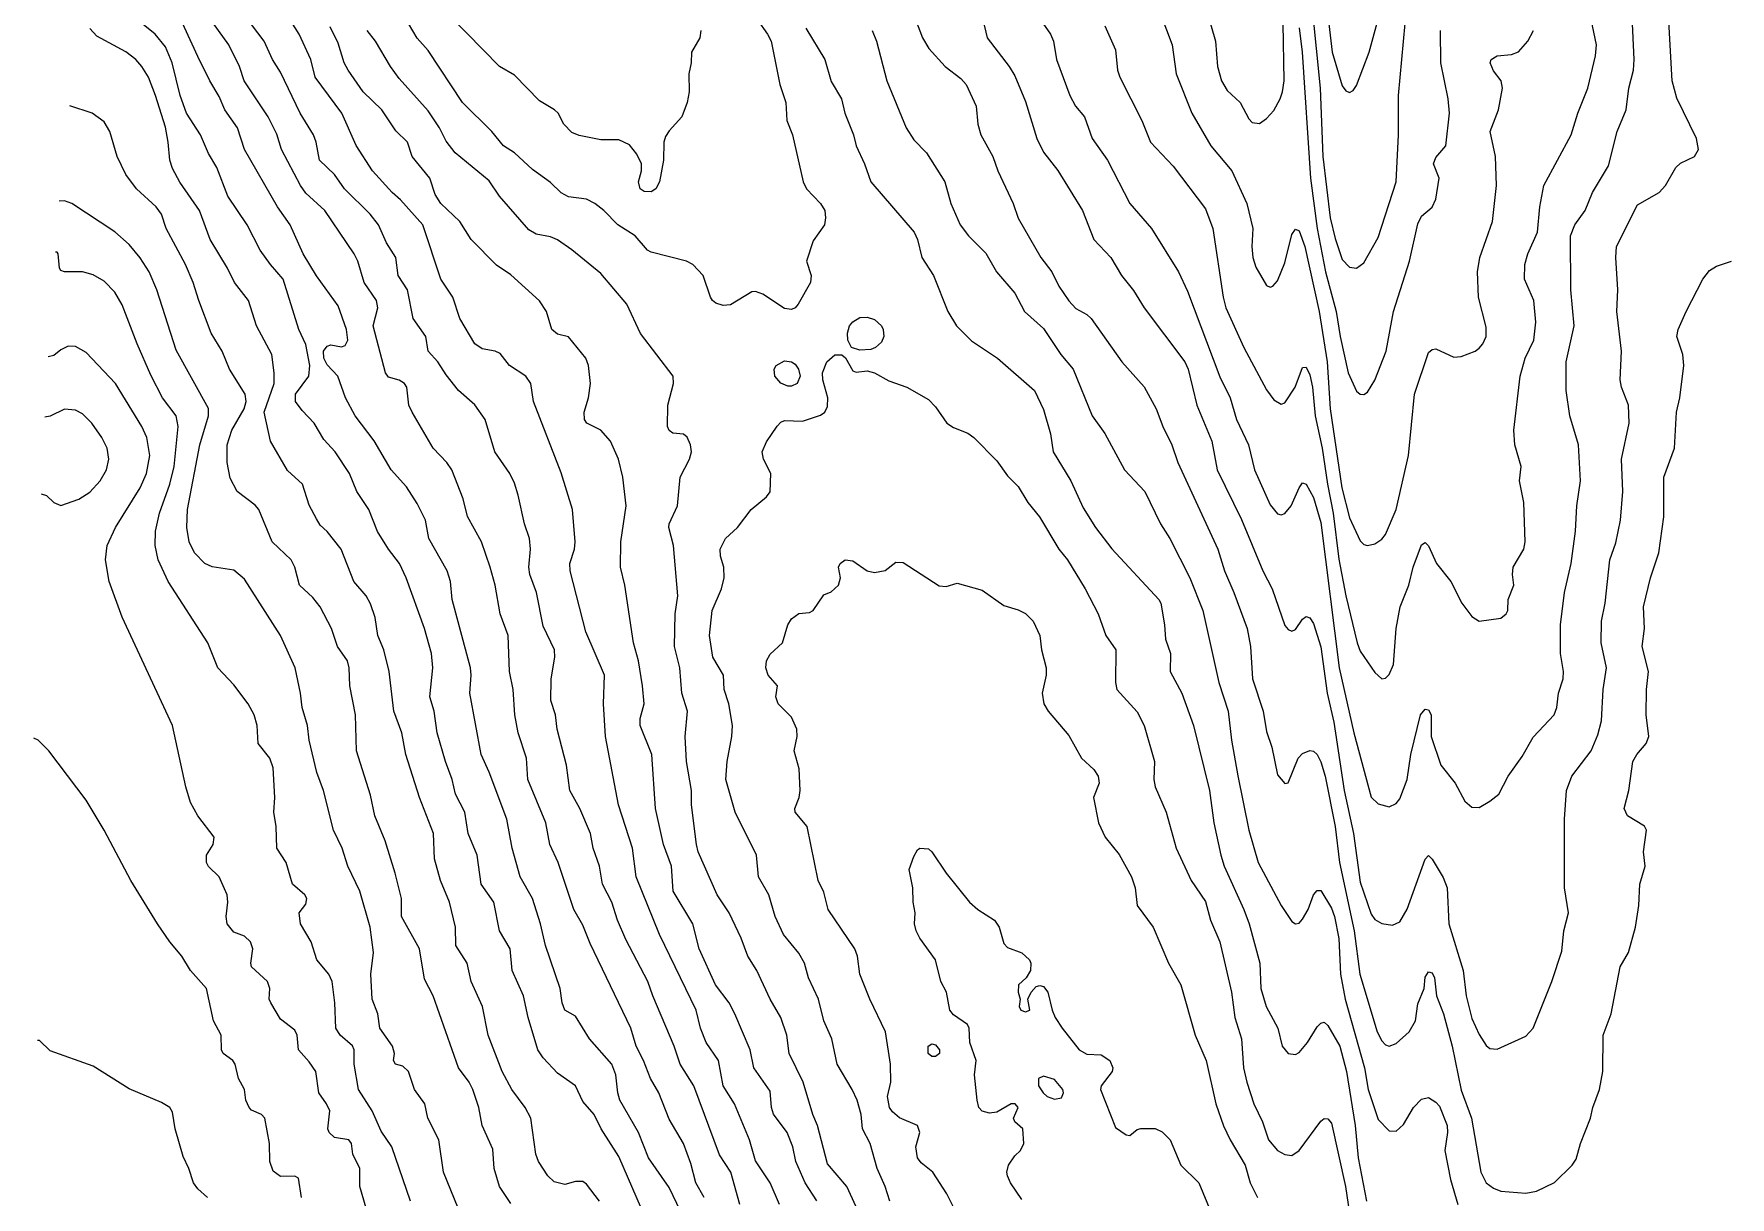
# Model space of a CAD drawing. Header units: inches. Extents: x 3311818 to 3313075, y 1372003 to 1372737.
# Drawn here: x 3311818.7 to 3311998.3, y 1372125.7 to 1372248.7 of the extents above; entities that cross this region are included whole.
import ezdxf

# ---------------------------------------------------------------- set-up
doc = ezdxf.new("R2010")
doc.units = ezdxf.units.IN
doc.header["$MEASUREMENT"] = 0

msp = doc.modelspace()

# ---------------------------------------------------------------- linework, layer by layer
for points, elevation in [([(3311919.19, 1372250.26), (3311919.63, 1372248.35), (3311921.97, 1372245.3), (3311922.55, 1372244.33), (3311923.7, 1372241.59), (3311924.89, 1372237.68), (3311925.6, 1372236.22), (3311927.13, 1372234.28), (3311929.74, 1372230.06), (3311930.94, 1372226.99), (3311932.72, 1372225.1), (3311933.85, 1372223.19), (3311935.13, 1372221.59), (3311936.27, 1372219.76), (3311940.57, 1372214.05), (3311940.91, 1372213.29), (3311941.85, 1372209.47), (3311943.42, 1372205.66), (3311944, 1372202.61), (3311946.57, 1372197.35), (3311948.82, 1372191.94), (3311949.83, 1372190.04), (3311951.14, 1372186.15), (3311951.52, 1372185.71), (3311951.9, 1372185.56), (3311952.28, 1372185.74), (3311953.04, 1372186.83), (3311953.43, 1372187.11), (3311953.81, 1372186.97), (3311954.19, 1372186.36), (3311954.95, 1372183.9), (3311955.62, 1372178.98), (3311956.33, 1372175.93), (3311957.44, 1372168.69), (3311958.43, 1372164.12), (3311959.14, 1372158.98), (3311960.29, 1372155.59), (3311960.67, 1372155.04), (3311961.43, 1372154.61), (3311962.57, 1372154.42), (3311963.34, 1372154.77), (3311964.1, 1372156.12), (3311966, 1372161.41), (3311966.38, 1372161.82), (3311966.77, 1372161.41), (3311967.91, 1372159.49), (3311968.36, 1372158.4), (3311968.53, 1372154.59), (3311970.04, 1372149.64), (3311970.36, 1372146.97), (3311970.96, 1372144.57), (3311971.72, 1372142.85), (3311972.48, 1372141.69), (3311972.86, 1372141.39), (3311973.63, 1372141.3), (3311976.68, 1372142.68), (3311977.44, 1372143.54), (3311979.43, 1372148.49), (3311980.49, 1372151.7), (3311980.71, 1372153.83), (3311981.18, 1372155.73), (3311980.76, 1372158.4), (3311980.78, 1372165.64), (3311980.98, 1372168.69), (3311981.55, 1372170.22), (3311983.58, 1372172.88), (3311984.3, 1372174.57), (3311984.68, 1372176.06), (3311984.88, 1372179.36), (3311985.2, 1372181.65), (3311984.65, 1372184.32), (3311984.7, 1372186.61), (3311985.06, 1372188.51), (3311985.56, 1372193.09), (3311986.2, 1372194.88), (3311986.69, 1372197.28), (3311986.93, 1372200.33), (3311986.79, 1372203.76), (3311987.6, 1372207.57), (3311987.53, 1372209.47), (3311986.8, 1372211.38), (3311986.68, 1372212.14), (3311986.79, 1372215.19), (3311986.32, 1372219.38), (3311986.42, 1372221.67), (3311986.21, 1372225.1), (3311986.29, 1372226.24), (3311988.49, 1372230.67), (3311990.79, 1372231.96), (3311991.48, 1372232.72), (3311992.55, 1372234.63), (3311993.06, 1372235.06), (3311994.53, 1372235.77), (3311994.95, 1372236.53), (3311994.74, 1372237.68), (3311992.68, 1372241.95), (3311992.16, 1372243.78), (3311991.53, 1372255.21)], 4497), ([(3311924.46, 1372251.42), (3311926.33, 1372248.73), (3311926.66, 1372247.97), (3311926.98, 1372246.06), (3311928.39, 1372242.25), (3311928.99, 1372241.11), (3311929.94, 1372239.96), (3311930.76, 1372237.68), (3311932.39, 1372235.39), (3311934.73, 1372230.82), (3311937.05, 1372228.15), (3311939.89, 1372223.58), (3311940.85, 1372221.54), (3311944.28, 1372212.46), (3311945.36, 1372210.24), (3311946.05, 1372207.95), (3311947.3, 1372205.28), (3311947.96, 1372202.61), (3311949.61, 1372198.91), (3311950.38, 1372197.97), (3311950.76, 1372197.87), (3311951.14, 1372198), (3311951.84, 1372198.8), (3311952.66, 1372200.72), (3311953.04, 1372201.26), (3311953.43, 1372201.1), (3311954.19, 1372199.7), (3311954.95, 1372197.04), (3311956.92, 1372181.65), (3311958.45, 1372174.79), (3311960.29, 1372167.99), (3311961.05, 1372167.27), (3311962.19, 1372166.97), (3311962.95, 1372167.31), (3311963.34, 1372167.82), (3311964.11, 1372169.84), (3311964.5, 1372172.5), (3311965.53, 1372176.7), (3311966, 1372177.28), (3311966.38, 1372177.22), (3311966.65, 1372176.7), (3311966.64, 1372174.41), (3311967.68, 1372171.36), (3311969.2, 1372169.45), (3311970.2, 1372167.54), (3311970.96, 1372166.91), (3311971.72, 1372166.88), (3311972.86, 1372167.54), (3311973.8, 1372168.31), (3311974.79, 1372170.22), (3311976.29, 1372172.29), (3311977.44, 1372174.33), (3311979.67, 1372176.7), (3311979.97, 1372177.46), (3311980.13, 1372178.98), (3311980.64, 1372180.51), (3311980.68, 1372181.27), (3311980.36, 1372183.18), (3311980.36, 1372186.22), (3311980.78, 1372189.65), (3311981.47, 1372192.7), (3311981.93, 1372196.13), (3311982.06, 1372198.8), (3311982.46, 1372201.47), (3311982.26, 1372205.28), (3311981.32, 1372208.33), (3311980.94, 1372211), (3311980.95, 1372214.05), (3311981.81, 1372217.86), (3311981.43, 1372221.67), (3311981.42, 1372227.39), (3311981.86, 1372228.53), (3311982.95, 1372230.06), (3311983.72, 1372231.96), (3311985.44, 1372234.8), (3311986.33, 1372238.44), (3311987.29, 1372240.73), (3311987.59, 1372243.01), (3311988.08, 1372244.92), (3311988.16, 1372246.06), (3311987.76, 1372254.45)], 4496), ([(3311936.94, 1372253.69), (3311939.21, 1372247.59), (3311939.64, 1372244.54), (3311941.31, 1372240.35), (3311943.33, 1372236.92), (3311945.53, 1372234.25), (3311947.12, 1372230.82), (3311947.76, 1372228.15), (3311947.66, 1372226.24), (3311947.76, 1372225.1), (3311948.09, 1372224.06), (3311949.23, 1372222.13), (3311949.61, 1372221.95), (3311949.87, 1372222.05), (3311950.38, 1372222.62), (3311951.14, 1372224.51), (3311951.9, 1372227.54), (3311952.28, 1372228.1), (3311952.66, 1372227.9), (3311953.29, 1372226.24), (3311954.78, 1372219.38), (3311955.64, 1372214.05), (3311955.94, 1372209.09), (3311957.19, 1372200.71), (3311958, 1372197.54), (3311959.14, 1372195.12), (3311959.52, 1372194.71), (3311959.91, 1372194.6), (3311960.67, 1372194.78), (3311961.43, 1372195.27), (3311961.81, 1372195.78), (3311962.93, 1372198.42), (3311964.24, 1372204.14), (3311964.9, 1372210.62), (3311966.38, 1372215.03), (3311966.77, 1372215.36), (3311967.15, 1372215.42), (3311969.05, 1372214.56), (3311969.81, 1372214.62), (3311971.31, 1372215.19), (3311971.72, 1372215.49), (3311972.12, 1372215.95), (3311972.47, 1372216.72), (3311972.48, 1372217.73), (3311971.66, 1372220.91), (3311971.56, 1372223.58), (3311971.82, 1372225.1), (3311973.16, 1372228.91), (3311973.58, 1372232.72), (3311973.46, 1372235.77), (3311972.91, 1372238.44), (3311973.77, 1372240.73), (3311974.21, 1372243.01), (3311974.08, 1372243.78), (3311973.24, 1372244.84), (3311972.9, 1372245.68), (3311973.02, 1372246.06), (3311973.63, 1372246.43), (3311975.15, 1372246.56), (3311975.91, 1372246.84), (3311976.9, 1372247.97), (3311977.5, 1372249.11)], 4494), ([(3311958.76, 1372223.95), (3311959.52, 1372224.51), (3311961.05, 1372227.2), (3311962.94, 1372233.1), (3311963.2, 1372238.06), (3311963.2, 1372242.25), (3311964.26, 1372253.69)], 4492), ([(3311887.19, 1372124.1), (3311885.96, 1372126.68), (3311883.79, 1372129.82), (3311882.71, 1372132.48), (3311880.75, 1372135.91), (3311880.51, 1372136.68), (3311880.33, 1372138.58), (3311879.89, 1372139.73), (3311877.51, 1372142.39), (3311876.06, 1372144.82), (3311874.9, 1372145.44), (3311874.62, 1372146.21), (3311874.43, 1372147.73), (3311872.86, 1372152.3), (3311872.34, 1372154.59), (3311871.49, 1372157.26), (3311870.19, 1372159.55), (3311869.32, 1372162.59), (3311868.78, 1372165.64), (3311866.91, 1372170.64), (3311866.05, 1372172.5), (3311864.84, 1372178.98), (3311864.99, 1372180.89), (3311864.92, 1372181.65), (3311862.98, 1372188.89), (3311862.79, 1372190.8), (3311862.47, 1372191.94), (3311860.51, 1372195.37), (3311860.16, 1372197.28), (3311859.29, 1372199.05), (3311858.14, 1372200.83), (3311856.52, 1372202.61), (3311854.71, 1372205.68), (3311852.72, 1372208.33), (3311851.68, 1372210.24), (3311850.87, 1372212.52), (3311849.76, 1372213.74), (3311849.39, 1372214.43), (3311849.36, 1372215.19), (3311849.76, 1372215.72), (3311850.14, 1372215.85), (3311851.28, 1372215.63), (3311851.66, 1372215.79), (3311851.94, 1372216.33), (3311851.81, 1372217.48), (3311850.9, 1372219.96), (3311848.61, 1372223.15), (3311847.19, 1372225.48), (3311845.84, 1372228.53), (3311844.5, 1372230.44), (3311841.01, 1372236.53), (3311840.24, 1372238.82), (3311838.92, 1372240.73), (3311838.32, 1372242.14), (3311837.32, 1372243.78), (3311836.04, 1372246.37), (3311833.22, 1372252.54)], 4495), ([(3311955.48, 1372252.54), (3311956.18, 1372246.83), (3311957.24, 1372243.27), (3311957.62, 1372242.72), (3311958, 1372242.55)], 4491), ([(3311958, 1372242.55), (3311958.38, 1372242.75), (3311958.76, 1372243.29), (3311960.1, 1372246.83), (3311961.75, 1372252.92)], 4491), ([(3311883.48, 1372123.34), (3311880.63, 1372129.94), (3311878.76, 1372132.87), (3311878.02, 1372134.39), (3311876.82, 1372135.79), (3311876.06, 1372137.44), (3311874.15, 1372138.76), (3311872.62, 1372140.41), (3311872.06, 1372141.25), (3311871.04, 1372144.68), (3311870.55, 1372146.97), (3311869.35, 1372149.64), (3311869.12, 1372151.92), (3311868, 1372153.83), (3311867.41, 1372156.88), (3311866.04, 1372158.78), (3311865.63, 1372161.83), (3311864.67, 1372164.12), (3311864.32, 1372166.41), (3311863.33, 1372168.31), (3311863, 1372169.84), (3311862.27, 1372171.74), (3311861.41, 1372174.79), (3311861.09, 1372177.08), (3311860.62, 1372178.6), (3311860.94, 1372181.65), (3311860.8, 1372183.18), (3311860.06, 1372185.84), (3311858.11, 1372191.18), (3311857.41, 1372192.7), (3311856.25, 1372194.23), (3311855.09, 1372196.1), (3311854.15, 1372198.42), (3311852.87, 1372200.33), (3311852.1, 1372202.23), (3311850.61, 1372204.52), (3311849.38, 1372205.83), (3311848.38, 1372207.57), (3311847.09, 1372208.89), (3311846.39, 1372209.86), (3311846.4, 1372210.62), (3311847.79, 1372212.52), (3311847.9, 1372213.67), (3311847.47, 1372215.89), (3311846.73, 1372217.48), (3311845.09, 1372222.81), (3311843.73, 1372224.34), (3311842.65, 1372225.86), (3311841.27, 1372228.53), (3311839.21, 1372231.58), (3311838.07, 1372234.63), (3311837.18, 1372236.11), (3311836.32, 1372238.06), (3311834.84, 1372240.35), (3311834.17, 1372242.25), (3311833.33, 1372245.68), (3311832.61, 1372247.4), (3311831.53, 1372248.73), (3311829.17, 1372250.64)], 4494), ([(3311889.65, 1372125.62), (3311888.78, 1372127.15), (3311888.25, 1372129.23), (3311887.47, 1372131.34), (3311885.96, 1372133.89), (3311884.86, 1372136.68), (3311883.99, 1372138.2), (3311883.26, 1372140.11), (3311882.46, 1372141.63), (3311881.91, 1372143.54), (3311877.58, 1372152.5), (3311876.82, 1372154.43), (3311875.88, 1372156.11), (3311874.2, 1372161.07), (3311873.32, 1372162.98), (3311872.89, 1372165.26), (3311870.99, 1372169.84), (3311870.86, 1372172.12), (3311869.98, 1372174.79), (3311869.62, 1372176.7), (3311869.45, 1372179.36), (3311869.06, 1372181.27), (3311868.93, 1372185.08), (3311868.06, 1372187.37), (3311867.52, 1372190.42), (3311867.02, 1372192.32), (3311866.1, 1372194.99), (3311864.62, 1372197.68), (3311864.13, 1372199.56), (3311862.94, 1372202.61), (3311862.41, 1372203.38), (3311860.98, 1372204.9), (3311858.75, 1372208.71), (3311858.4, 1372209.47), (3311858.18, 1372211.38), (3311857.94, 1372211.76), (3311857.38, 1372212.12), (3311856.24, 1372212.43), (3311855.92, 1372212.9), (3311854.62, 1372217.86), (3311855.1, 1372219.76), (3311854.98, 1372220.53), (3311853.67, 1372222.43), (3311853.01, 1372224.72), (3311852.6, 1372225.48), (3311849.51, 1372230.06), (3311847.47, 1372231.9), (3311846.93, 1372232.72), (3311844.91, 1372236.53), (3311844.42, 1372238.14), (3311843.51, 1372239.96), (3311840.97, 1372243.78), (3311840.48, 1372245.3), (3311839.34, 1372247.59), (3311837.14, 1372250.64)], 4496), ([(3311893.46, 1372124.86), (3311892.5, 1372128.29), (3311891.3, 1372130.13), (3311888.56, 1372137.44), (3311887.11, 1372139.73), (3311886.49, 1372141.63), (3311884.22, 1372146.97), (3311883.7, 1372148.49), (3311881.39, 1372152.92), (3311880.48, 1372154.97), (3311879.89, 1372156.88), (3311878.89, 1372158.78), (3311878.59, 1372160.69), (3311877.9, 1372162.59), (3311877.64, 1372164.12), (3311876.49, 1372166.79), (3311875.44, 1372168.69), (3311875.1, 1372171.36), (3311874.11, 1372175.17), (3311873.91, 1372176.7), (3311873.42, 1372178.22), (3311873.46, 1372180.51), (3311873.86, 1372182.79), (3311873.82, 1372183.56), (3311872.62, 1372186.06), (3311871.93, 1372189.65), (3311871.21, 1372191.56), (3311871.11, 1372192.32), (3311871.29, 1372194.23), (3311871.17, 1372195.37), (3311870.63, 1372196.9), (3311869.98, 1372199.95), (3311869.58, 1372201.2), (3311869.08, 1372202.23), (3311867.51, 1372204.52), (3311866.47, 1372207.95), (3311865.38, 1372209.51), (3311863.67, 1372211), (3311862.33, 1372212.67), (3311861.45, 1372214.05), (3311860.43, 1372215.17), (3311860.2, 1372216.72), (3311858.87, 1372218.62), (3311858.27, 1372221.67), (3311857.28, 1372223.19), (3311857, 1372225.1), (3311856.03, 1372226.63), (3311855.18, 1372228.53), (3311854.31, 1372229.67), (3311851.58, 1372232.34), (3311850.54, 1372233.87), (3311848.95, 1372235.39), (3311848.59, 1372237.3), (3311848.31, 1372238.06), (3311846.87, 1372240.35), (3311844.8, 1372244.71), (3311843.94, 1372246.06), (3311843.06, 1372247.97), (3311841.08, 1372250.64)], 4497), ([(3311897.64, 1372124.86), (3311896.65, 1372127.15), (3311895.11, 1372129.49), (3311894.46, 1372131.72), (3311892.89, 1372135.53), (3311891.68, 1372137.44), (3311891.19, 1372140.11), (3311889.89, 1372142.01), (3311889.29, 1372143.54), (3311888.81, 1372145.44), (3311884.94, 1372153.45), (3311882.46, 1372159.55), (3311882.08, 1372162.59), (3311880.61, 1372167.17), (3311879.22, 1372174.41), (3311879.02, 1372177.84), (3311879.1, 1372180.89), (3311877.12, 1372185.46), (3311875.48, 1372191.94), (3311875.44, 1372192.7), (3311875.93, 1372194.23), (3311876.02, 1372194.99), (3311875.74, 1372198.42), (3311874.53, 1372202.29), (3311871.6, 1372209.86), (3311871.32, 1372211.76), (3311870.79, 1372212.52), (3311869.04, 1372213.67), (3311868.05, 1372214.93), (3311867.55, 1372215.19), (3311866.15, 1372215.42), (3311865.38, 1372215.95), (3311863.81, 1372218.62), (3311863.05, 1372220.91), (3311861.79, 1372222.81), (3311859.88, 1372228.53), (3311857.52, 1372231.2), (3311856.62, 1372231.98), (3311854.55, 1372234.25), (3311852.81, 1372236.96), (3311851.31, 1372240.35), (3311848.46, 1372244.16), (3311848, 1372246.06), (3311846.78, 1372248.73), (3311845.32, 1372251.02)], 4498), ([(3311895.28, 1372250.26), (3311896.38, 1372248.73), (3311896.76, 1372247.97), (3311897.69, 1372243.4), (3311898.33, 1372241.49), (3311898.42, 1372239.58), (3311899.01, 1372238.06), (3311900.14, 1372233.1), (3311900.49, 1372232.34), (3311902, 1372230.82), (3311902.43, 1372230.06), (3311902.53, 1372229.29), (3311902.41, 1372228.53), (3311901.21, 1372226.86), (3311900.52, 1372224.72), (3311900.98, 1372223.19), (3311900.91, 1372222.43), (3311899.63, 1372220.15), (3311899.3, 1372219.76), (3311898.92, 1372219.58), (3311898.16, 1372219.7), (3311895.87, 1372221.22), (3311895.11, 1372221.5), (3311894.73, 1372221.47), (3311892.44, 1372220.07), (3311891.68, 1372220), (3311890.92, 1372220.26), (3311890.54, 1372220.53), (3311890.33, 1372220.91), (3311889.55, 1372223.19), (3311888.45, 1372224.34), (3311887.81, 1372224.72), (3311884.06, 1372225.64), (3311883.68, 1372225.88), (3311882.35, 1372227.39), (3311880.51, 1372228.53), (3311879.04, 1372230.06), (3311878.08, 1372230.82), (3311877.2, 1372231.26), (3311875.29, 1372231.52), (3311874.53, 1372231.95), (3311873.39, 1372233.03), (3311871.48, 1372234.41), (3311869.58, 1372236.15), (3311868.41, 1372236.92), (3311867.19, 1372238.44), (3311864.09, 1372241.49), (3311860.43, 1372246.99), (3311859.29, 1372248.29), (3311858.36, 1372249.87)], 4501), ([(3311889.32, 1372249.11), (3311889.22, 1372248.35), (3311888.33, 1372246.83), (3311888.3, 1372245.68), (3311888.05, 1372244.54), (3311888.08, 1372242.63), (3311887.85, 1372241.49), (3311887.29, 1372239.96), (3311885.96, 1372238.51), (3311885.58, 1372237.9), (3311885.41, 1372237.3), (3311885.35, 1372235.39), (3311884.95, 1372233.1), (3311884.54, 1372232.34), (3311884.06, 1372232.03), (3311883.3, 1372232.06), (3311882.89, 1372232.34), (3311882.7, 1372233.1), (3311883.02, 1372234.25), (3311883.04, 1372235.01), (3311882.53, 1372236.01), (3311881.77, 1372237.01), (3311880.63, 1372237.54), (3311878.72, 1372237.55), (3311876.44, 1372237.99), (3311875.67, 1372238.32), (3311874.79, 1372239.2), (3311874.19, 1372240.35), (3311873.83, 1372240.73), (3311872.24, 1372241.67), (3311869.58, 1372244.39), (3311868.01, 1372245.3), (3311862.78, 1372250.64)], 4502), ([(3311912.05, 1372250.26), (3311912.78, 1372248.35), (3311913.46, 1372247.21), (3311915.19, 1372245.3), (3311916.84, 1372244.03), (3311917.4, 1372243.4), (3311918.48, 1372241.11), (3311918.64, 1372239.2), (3311918.98, 1372238.06), (3311920.24, 1372235.77), (3311920.75, 1372234.25), (3311922.4, 1372230.82), (3311922.93, 1372229.26), (3311925.33, 1372225.1), (3311926.47, 1372223.58), (3311927.24, 1372222.05), (3311928.27, 1372220.52), (3311929.03, 1372219.68), (3311930.18, 1372219.06), (3311930.65, 1372218.62), (3311933.91, 1372214.05), (3311936.27, 1372211.39), (3311937.54, 1372209.09), (3311938.23, 1372207.19), (3311939.19, 1372205.28), (3311939.81, 1372203.38), (3311944.07, 1372194.23), (3311944.75, 1372191.94), (3311945.76, 1372189.65), (3311947.18, 1372185.84), (3311947.52, 1372183.94), (3311947.72, 1372180.51), (3311948.86, 1372177.08), (3311949.23, 1372174.92), (3311949.79, 1372173.27), (3311950.38, 1372170.33), (3311951.14, 1372169.43), (3311951.52, 1372169.48), (3311952.56, 1372172.12), (3311953.04, 1372172.59), (3311953.81, 1372172.91), (3311954.19, 1372172.86), (3311954.57, 1372172.48), (3311954.95, 1372171.73), (3311955.43, 1372170.22), (3311956.48, 1372164.88), (3311956.93, 1372161.07), (3311958.5, 1372153.83), (3311959.11, 1372149.25), (3311960.92, 1372143.16), (3311961.43, 1372142.19), (3311961.81, 1372141.78), (3311962.19, 1372141.62), (3311962.95, 1372141.91), (3311964.31, 1372143.16), (3311965, 1372144.3), (3311965.24, 1372146.11), (3311965.92, 1372147.73), (3311966, 1372148.93), (3311966.38, 1372149.48), (3311966.77, 1372149.38), (3311967.02, 1372148.87), (3311967.23, 1372146.97), (3311967.95, 1372145.06), (3311968.89, 1372141.63), (3311969.81, 1372136.97), (3311970.93, 1372134.01), (3311971.92, 1372128.29), (3311972.48, 1372127.16), (3311973.24, 1372126.59), (3311974.01, 1372126.28), (3311976.68, 1372126.07), (3311977.82, 1372126.27), (3311979.72, 1372127.2), (3311981.59, 1372129.05), (3311982.01, 1372129.67), (3311982.45, 1372131.34), (3311983.51, 1372134.01), (3311983.77, 1372135.15), (3311984.49, 1372137.06), (3311984.82, 1372138.96), (3311984.86, 1372142.78), (3311985.72, 1372145.06), (3311986.65, 1372150.02), (3311987.55, 1372151.54), (3311988.3, 1372154.21), (3311988.65, 1372156.5), (3311988.73, 1372158.78), (3311989.32, 1372160.69), (3311989.13, 1372162.21), (3311989.44, 1372164.5), (3311989.25, 1372164.91), (3311987.43, 1372166.02), (3311987.1, 1372166.79), (3311987.59, 1372168.69), (3311988.02, 1372171.74), (3311988.44, 1372172.5), (3311989.42, 1372173.65), (3311989.7, 1372174.41), (3311989.43, 1372176.7), (3311989.46, 1372179.36), (3311989.68, 1372181.27), (3311989.01, 1372183.94), (3311989.24, 1372185.84), (3311989.12, 1372188.13), (3311989.87, 1372191.18), (3311990.77, 1372193.85), (3311991.29, 1372197.66), (3311991.3, 1372201.85), (3311992.42, 1372204.9), (3311992.62, 1372208.71), (3311992.98, 1372210.24), (3311993.4, 1372213.67), (3311993.3, 1372214.81), (3311992.65, 1372216.72), (3311992.81, 1372217.48), (3311993.67, 1372219.38), (3311995.41, 1372222.81), (3311996.11, 1372223.71), (3311996.88, 1372224.18), (3311998.46, 1372224.72)], 4498), ([(3311932.08, 1372249.62), (3311933.23, 1372247.08), (3311933.45, 1372244.92), (3311933.67, 1372244.16), (3311936.02, 1372239.58), (3311936.94, 1372237.3), (3311939.32, 1372234.75), (3311942.75, 1372230.23), (3311943.53, 1372228.15), (3311944.61, 1372220.91), (3311944.92, 1372219.76), (3311946.8, 1372215.57), (3311949.23, 1372211.09), (3311950, 1372210.04), (3311950.76, 1372209.58), (3311951.14, 1372209.72), (3311952.25, 1372211.38), (3311953.04, 1372213.46), (3311953.43, 1372213.48), (3311953.81, 1372212.69), (3311954.07, 1372211.38), (3311954.35, 1372208.33), (3311955.12, 1372204.9), (3311955.66, 1372201.09), (3311956.27, 1372198.04), (3311956.86, 1372193.16), (3311957.61, 1372189.27), (3311958.82, 1372184.32), (3311959.14, 1372183.43), (3311960.67, 1372181.17), (3311961.43, 1372180.5), (3311961.81, 1372180.58), (3311962.19, 1372180.97), (3311962.66, 1372182.03), (3311962.96, 1372185.84), (3311963.37, 1372188.13), (3311964.29, 1372190.42), (3311964.74, 1372192.32), (3311965.62, 1372194.7), (3311966, 1372194.94), (3311966.38, 1372194.58), (3311967.2, 1372192.7), (3311968.74, 1372190.8), (3311969.91, 1372188.51), (3311970.96, 1372187.11), (3311971.72, 1372186.6), (3311974.01, 1372186.91), (3311974.58, 1372187.37), (3311974.77, 1372187.75), (3311974.82, 1372188.89), (3311975.4, 1372190.42), (3311975.26, 1372191.56), (3311975.34, 1372192.32), (3311976.47, 1372194.23), (3311976.6, 1372194.99), (3311976.45, 1372199.18), (3311976.02, 1372201.47), (3311976.19, 1372202.99), (3311975.52, 1372205.28), (3311975.39, 1372206.81), (3311976.06, 1372212.52), (3311976.62, 1372214.43), (3311977.52, 1372216.33), (3311977.74, 1372218.24), (3311977.53, 1372220.53), (3311976.55, 1372222.81), (3311976.57, 1372224.34), (3311976.89, 1372225.48), (3311977.9, 1372227.77), (3311978.16, 1372230.44), (3311978.58, 1372232.72), (3311981.48, 1372238.06), (3311982.17, 1372240.35), (3311983.25, 1372243.01), (3311984.06, 1372246.44), (3311984.15, 1372247.59), (3311983.61, 1372250.26)], 4495), ([(3311942.81, 1372251.4), (3311943.82, 1372247.97), (3311944.01, 1372245.3), (3311944.45, 1372243.78), (3311945.04, 1372242.76), (3311946.43, 1372241.49), (3311947.33, 1372239.76), (3311947.71, 1372239.37), (3311948.47, 1372239.28), (3311949.23, 1372239.8), (3311950, 1372240.65), (3311950.65, 1372241.87), (3311950.92, 1372242.63), (3311951.07, 1372243.78), (3311950.98, 1372249.87)], 4493), ([(3311954.04, 1372251.4), (3311954.89, 1372243.01), (3311955.18, 1372235.77), (3311955.96, 1372229.29), (3311956.47, 1372227.09), (3311957.24, 1372224.87), (3311958, 1372224.07), (3311958.76, 1372223.95)], 4492), ([(3311878.57, 1372125.24), (3311877.2, 1372127.01), (3311876.82, 1372127.31), (3311876.06, 1372127.32), (3311874.91, 1372126.98), (3311873.77, 1372127.27), (3311873.11, 1372127.91), (3311872.12, 1372129.44), (3311871.84, 1372130.2), (3311871.31, 1372134.01), (3311870.72, 1372135.13), (3311869.3, 1372137.06), (3311868.28, 1372138.96), (3311866.79, 1372142.78), (3311866.2, 1372145.82), (3311865, 1372148.49), (3311864.58, 1372150.4), (3311863.37, 1372152.3), (3311863.32, 1372154.21), (3311862.69, 1372156.88), (3311861.75, 1372159.16), (3311861.1, 1372161.45), (3311861.02, 1372164.12), (3311859.51, 1372167.93), (3311858.06, 1372172.5), (3311857.64, 1372174.79), (3311856.8, 1372177.08), (3311856.31, 1372181.27), (3311855.75, 1372183.56), (3311855.12, 1372185.08), (3311854.84, 1372186.99), (3311854.33, 1372188.45), (3311853.86, 1372189.27), (3311852.58, 1372190.8), (3311851.24, 1372194.23), (3311849.76, 1372196.09), (3311848.99, 1372196.78), (3311848.61, 1372197.43), (3311847.85, 1372198.88), (3311847.15, 1372201.09), (3311845.56, 1372202.54), (3311843.74, 1372205.66), (3311843.09, 1372208.71), (3311844.13, 1372211.76), (3311844.15, 1372212.9), (3311843.87, 1372214.81), (3311842.27, 1372217.86), (3311841.42, 1372220.53), (3311839.95, 1372222.43), (3311839.19, 1372223.96), (3311837.34, 1372227.01), (3311836.21, 1372230.06), (3311834.13, 1372233.05), (3311833.37, 1372234.5), (3311833.09, 1372235.39), (3311832.92, 1372237.3), (3311832.61, 1372238.87), (3311831.58, 1372242.25), (3311830.81, 1372244.16), (3311830.13, 1372245.3), (3311829.47, 1372246.06), (3311828.41, 1372246.84), (3311825.36, 1372248.53), (3311824.6, 1372249.32)], 4493), ([(3311901.59, 1372125.25), (3311900.35, 1372127.15), (3311899.37, 1372129.44), (3311899.04, 1372130.96), (3311898.47, 1372132.48), (3311897.02, 1372134.45), (3311896.8, 1372135.15), (3311896.64, 1372136.87), (3311894.91, 1372139.34), (3311894.54, 1372141.25), (3311892.93, 1372145.06), (3311892.3, 1372146.21), (3311890.85, 1372148.11), (3311889.13, 1372151.92), (3311888.45, 1372154.59), (3311886.4, 1372158.02), (3311886.21, 1372160.69), (3311885.35, 1372162.98), (3311884.51, 1372166.79), (3311884.12, 1372172.5), (3311882.88, 1372175.55), (3311882.88, 1372176.32), (3311883.3, 1372177.84), (3311883.15, 1372179.75), (3311882.72, 1372182.41), (3311882.18, 1372184.32), (3311881.25, 1372190.42), (3311880.81, 1372192.32), (3311880.84, 1372194.99), (3311881.4, 1372198.8), (3311881.06, 1372201.85), (3311880.6, 1372203.76), (3311879.75, 1372205.66), (3311878.74, 1372206.81), (3311877.25, 1372207.57), (3311876.99, 1372207.95), (3311876.97, 1372208.71), (3311877.43, 1372210.24), (3311877.64, 1372211.76), (3311877.42, 1372213.67), (3311877.13, 1372214.43), (3311875.29, 1372216.69), (3311874.15, 1372216.97), (3311873.53, 1372217.48), (3311872.96, 1372219.38), (3311872.24, 1372220.52), (3311869.19, 1372223.27), (3311867.67, 1372224.27), (3311865, 1372227.01), (3311863.78, 1372228.91), (3311861.8, 1372230.82), (3311861.19, 1372231.77), (3311860.62, 1372233.49), (3311858.75, 1372235.77), (3311858.26, 1372237.3), (3311857, 1372238.5), (3311855.55, 1372240.73), (3311853.57, 1372242.61), (3311851.98, 1372244.92), (3311851.56, 1372245.68), (3311850.9, 1372247.78), (3311850.06, 1372249.49)], 4499), ([(3311905.78, 1372124.63), (3311904.79, 1372126.77), (3311902.73, 1372129.17), (3311901.66, 1372133.25), (3311901.18, 1372134.39), (3311900.15, 1372137.82), (3311898.68, 1372140.87), (3311898.42, 1372142.78), (3311897.78, 1372144.67), (3311896.67, 1372146.59), (3311895.23, 1372149.64), (3311894.29, 1372151.16), (3311893.6, 1372153.07), (3311892.32, 1372155.73), (3311891.04, 1372157.64), (3311889.04, 1372162.21), (3311888.85, 1372162.98), (3311888.32, 1372167.17), (3311888.34, 1372168.69), (3311887.78, 1372171.74), (3311887.65, 1372174.41), (3311887.89, 1372177.08), (3311887.29, 1372178.98), (3311887.1, 1372181.65), (3311886.54, 1372183.94), (3311886.6, 1372187.37), (3311886.89, 1372189.27), (3311886.43, 1372194.61), (3311885.93, 1372196.52), (3311885.97, 1372196.9), (3311886.86, 1372198.8), (3311887.14, 1372201.85), (3311888.12, 1372203.76), (3311888.31, 1372204.52), (3311888.21, 1372205.28), (3311887.87, 1372206.09), (3311887.49, 1372206.38), (3311886.35, 1372206.5), (3311885.96, 1372206.78), (3311885.77, 1372207.19), (3311885.81, 1372209.47), (3311886.43, 1372211.76), (3311886.38, 1372212.52), (3311882.92, 1372217.04), (3311881.48, 1372220.15), (3311878.72, 1372223.38), (3311875.67, 1372225.9), (3311874.15, 1372226.96), (3311873.39, 1372227.27), (3311871.86, 1372227.56), (3311871.1, 1372228.01), (3311867.99, 1372231.58), (3311866.91, 1372233.19), (3311863.31, 1372236.15), (3311862.33, 1372237.41), (3311861.63, 1372238.82), (3311860.43, 1372240.61), (3311857.38, 1372244.02), (3311856.46, 1372245.3), (3311854.87, 1372247.97), (3311853.98, 1372249.11)], 4500), ([(3311900.45, 1372249.37), (3311902.46, 1372246.06), (3311903.12, 1372243.71), (3311904.2, 1372241.87), (3311904.58, 1372240.35), (3311905.47, 1372238.06), (3311905.75, 1372236.92), (3311906.66, 1372235.01), (3311907.3, 1372233.1), (3311911.92, 1372227.77), (3311912.25, 1372227.01), (3311912.7, 1372225.1), (3311913.95, 1372223.19), (3311915.47, 1372219.38), (3311916.38, 1372217.86), (3311917.98, 1372216.28), (3311920.74, 1372214.43), (3311924.65, 1372211), (3311925.6, 1372209.02), (3311926.33, 1372206.42), (3311926.64, 1372204.52), (3311928.5, 1372201.47), (3311929.8, 1372198.61), (3311931.11, 1372196.52), (3311932.84, 1372194.25), (3311937.8, 1372188.91), (3311938.03, 1372188.51), (3311938.42, 1372186.22), (3311938.51, 1372184.7), (3311939.04, 1372183.18), (3311939, 1372181.27), (3311940.24, 1372178.98), (3311941.47, 1372175.55), (3311943.18, 1372168.69), (3311943.62, 1372165.26), (3311944.37, 1372161.83), (3311944.73, 1372160.69), (3311946.82, 1372156.11), (3311947.38, 1372154.59), (3311948.52, 1372150.4), (3311948.62, 1372147.73), (3311949.17, 1372145.82), (3311950.41, 1372143.54), (3311950.88, 1372141.63), (3311951.52, 1372140.86), (3311952.28, 1372140.75), (3311952.66, 1372140.96), (3311953.57, 1372142.01), (3311954.57, 1372143.69), (3311954.95, 1372144.06), (3311955.33, 1372144.16), (3311955.71, 1372143.82), (3311956.97, 1372141.63), (3311957.67, 1372138.96), (3311958.59, 1372133.25), (3311958.93, 1372129.82), (3311959.81, 1372125.24)], 4500), ([(3311907.46, 1372249.11), (3311907.91, 1372247.97), (3311909.01, 1372243.78), (3311911.04, 1372238.82), (3311911.88, 1372237.53), (3311913.22, 1372236.15), (3311915.16, 1372233.1), (3311915.78, 1372230.82), (3311916.78, 1372228.53), (3311917.65, 1372227.39), (3311919.5, 1372225.54), (3311920.61, 1372223.58), (3311922.55, 1372221.32), (3311923.6, 1372219.38), (3311925.6, 1372217.57), (3311927.44, 1372214.81), (3311928.74, 1372213.29), (3311930.75, 1372208.33), (3311932.08, 1372206.46), (3311934.17, 1372202.61), (3311936.33, 1372200.33), (3311937.98, 1372196.9), (3311938.98, 1372195.37), (3311941.09, 1372191.18), (3311942.48, 1372187.75), (3311944.17, 1372180.13), (3311945.15, 1372177.08), (3311945.5, 1372174.03), (3311946.18, 1372170.25), (3311947.34, 1372164.5), (3311948.33, 1372161.07), (3311950.76, 1372156.53), (3311951.9, 1372154.82), (3311952.28, 1372154.57), (3311952.66, 1372154.66), (3311953.04, 1372155.08), (3311953.61, 1372156.11), (3311954.19, 1372157.63), (3311954.57, 1372158.09), (3311954.95, 1372158.1), (3311956.09, 1372156.25), (3311956.42, 1372155.35), (3311956.86, 1372153.04), (3311957.04, 1372149.25), (3311957.54, 1372146.59), (3311959.58, 1372139.34), (3311959.97, 1372137.06), (3311961.05, 1372133.87), (3311962.19, 1372132.67), (3311962.95, 1372132.63), (3311963.72, 1372133.34), (3311964.77, 1372135.15), (3311965.62, 1372136.01), (3311966.38, 1372136.18), (3311967.15, 1372135.72), (3311967.53, 1372135.29), (3311968.34, 1372133.25), (3311968.38, 1372132.48), (3311968.1, 1372130.58), (3311968.68, 1372127.53), (3311969.47, 1372124.86)], 4499), ([(3311952.66, 1372249.38), (3311952.98, 1372246.83), (3311953.86, 1372233.49), (3311954.57, 1372228.15), (3311955.46, 1372223.58), (3311956.6, 1372219.38), (3311957.02, 1372216.72), (3311957.87, 1372212.9), (3311958.76, 1372210.95), (3311959.14, 1372210.64), (3311959.52, 1372210.6)], 4493), ([(3311959.52, 1372210.6), (3311959.91, 1372210.83), (3311960.67, 1372212.11), (3311961.87, 1372215.19), (3311962.66, 1372219.38), (3311964.34, 1372224.72), (3311965.24, 1372228.64), (3311965.62, 1372229.48), (3311966.77, 1372230.43), (3311967.15, 1372231.26), (3311967.5, 1372233.49), (3311966.91, 1372235.01), (3311967.15, 1372235.66), (3311968.19, 1372236.92), (3311968.59, 1372240.35), (3311968.44, 1372241.87), (3311967.69, 1372245.68), (3311967.65, 1372249.11)], 4493), ([(3311869.19, 1372124.98), (3311868, 1372126.77), (3311867.42, 1372128.67), (3311867.29, 1372130.72), (3311866.16, 1372133.25), (3311865.8, 1372135.15), (3311865.18, 1372137.06), (3311864.79, 1372137.82), (3311863.67, 1372139.34), (3311860.96, 1372146.97), (3311860.05, 1372148.71), (3311859.54, 1372151.92), (3311857.62, 1372155.35), (3311857.63, 1372157.26), (3311856.95, 1372159.93), (3311855.9, 1372163.36), (3311854.78, 1372166.02), (3311854.33, 1372168.19), (3311852.86, 1372172.88), (3311852.74, 1372176.7), (3311852.14, 1372179.75), (3311852.08, 1372181.65), (3311851.89, 1372182.41), (3311850.83, 1372183.94), (3311850.22, 1372185.84), (3311848.99, 1372188.13), (3311848.23, 1372189.12), (3311846.8, 1372190.42), (3311846.31, 1372192.32), (3311845.95, 1372193.09), (3311843.92, 1372194.99), (3311842.5, 1372198.42), (3311842.13, 1372198.87), (3311840.23, 1372200.33), (3311839.47, 1372201.73), (3311839.14, 1372203.38), (3311839.15, 1372205.28), (3311839.64, 1372206.81), (3311840.96, 1372209.09), (3311841.16, 1372209.86), (3311841.08, 1372210.62), (3311839.39, 1372213.29), (3311838.62, 1372215.19), (3311837.48, 1372217.1), (3311836.14, 1372220.53), (3311835.56, 1372222.43), (3311834.74, 1372224.34), (3311832.68, 1372228.15), (3311832.22, 1372229.68), (3311831.65, 1372230.44), (3311829.55, 1372232.34), (3311828.41, 1372233.87), (3311827.5, 1372235.77), (3311826.74, 1372238.44), (3311826.13, 1372239.43), (3311824.85, 1372240.35), (3311822.51, 1372241.13)], 4492), ([(3311863.62, 1372124.48), (3311862.06, 1372128.29), (3311861.56, 1372131.72), (3311860.41, 1372134.01), (3311860.1, 1372135.53), (3311859.01, 1372137.06), (3311858.35, 1372138.96), (3311857.76, 1372139.5), (3311856.98, 1372139.73), (3311856.78, 1372140.11), (3311856.88, 1372140.87), (3311856.66, 1372141.63), (3311855.31, 1372143.54), (3311855.1, 1372145.06), (3311854.5, 1372146.59), (3311854.36, 1372149.25), (3311854.67, 1372151.54), (3311854.29, 1372154.21), (3311853.19, 1372158.02), (3311851.93, 1372160.69), (3311851.34, 1372162.59), (3311850.43, 1372164.5), (3311849.36, 1372168.69), (3311848.66, 1372170.6), (3311847.84, 1372174.03), (3311847.67, 1372175.55), (3311847.09, 1372177.46), (3311846.94, 1372178.98), (3311846.35, 1372181.65), (3311844.79, 1372185.08), (3311840.99, 1372191.06), (3311839.85, 1372191.99), (3311837.56, 1372192.34), (3311836.8, 1372192.71), (3311835.69, 1372193.85), (3311835.14, 1372194.99), (3311834.88, 1372196.52), (3311834.95, 1372198.42), (3311836.26, 1372205.28), (3311837.19, 1372208.33), (3311837.18, 1372209.1), (3311833.75, 1372215.3), (3311831.72, 1372221.67), (3311830.88, 1372223.58), (3311829.94, 1372225.04), (3311828.79, 1372226.46), (3311827.27, 1372227.79), (3311822.7, 1372230.82), (3311821.93, 1372231.09), (3311821.36, 1372231.04)], 4491), ([(3311858.57, 1372125.24), (3311856.59, 1372130.96), (3311855.47, 1372132.64), (3311854.5, 1372134.77), (3311853.07, 1372137.06), (3311852.62, 1372139.73), (3311852.6, 1372141.25), (3311852.42, 1372141.66), (3311851.13, 1372142.78), (3311850.67, 1372143.54), (3311850.57, 1372146.21), (3311850.26, 1372148.49), (3311849.91, 1372149.25), (3311848.64, 1372150.78), (3311848.06, 1372152.68), (3311846.93, 1372154.59), (3311846.79, 1372155.73), (3311847.47, 1372156.67), (3311847.58, 1372157.26), (3311847.39, 1372157.64), (3311846.06, 1372158.78), (3311845.39, 1372161.07), (3311844.42, 1372162.59), (3311844.35, 1372164.88), (3311844.09, 1372166.41), (3311844.19, 1372167.93), (3311844.04, 1372171.07), (3311843.69, 1372172.12), (3311842.44, 1372173.65), (3311842.35, 1372175.55), (3311842.02, 1372176.7), (3311841.37, 1372177.86), (3311839.85, 1372179.87), (3311838.16, 1372181.65), (3311837.11, 1372184.32), (3311832.91, 1372190.8), (3311831.85, 1372193.09), (3311831.52, 1372194.61), (3311831.56, 1372196.13), (3311832, 1372198.04), (3311833.08, 1372201.09), (3311833.55, 1372202.99), (3311833.97, 1372207.19), (3311833.77, 1372208.33), (3311832.32, 1372210.24), (3311831.08, 1372212.63), (3311829.61, 1372215.95), (3311828.03, 1372220.07), (3311827.27, 1372221.41), (3311826.13, 1372222.57), (3311824.98, 1372223.26), (3311823.84, 1372223.59), (3311821.93, 1372223.58), (3311821.55, 1372223.71), (3311821.42, 1372223.96), (3311821.27, 1372225.48), (3311821.17, 1372225.67), (3311820.98, 1372225.67)], 4490), ([(3311907.8, 1372215.57), (3311907.31, 1372215.37), (3311906.16, 1372215.29), (3311905.26, 1372215.57), (3311904.89, 1372216.33), (3311904.84, 1372217.1), (3311905.07, 1372217.86), (3311905.4, 1372218.29), (3311906.16, 1372218.74), (3311906.93, 1372218.79), (3311907.69, 1372218.52), (3311908.43, 1372217.86), (3311908.63, 1372217.48), (3311908.69, 1372216.72), (3311908.45, 1372216.14), (3311907.8, 1372215.57)], 4501), ([(3311853.86, 1372124.48), (3311853.19, 1372126.77), (3311853.21, 1372128.67), (3311852.48, 1372130.2), (3311852.32, 1372131.34), (3311852.04, 1372131.71), (3311850.52, 1372131.98), (3311849.95, 1372132.48), (3311849.82, 1372132.87), (3311850.02, 1372134.77), (3311849.69, 1372135.53), (3311848.85, 1372136.68), (3311848.54, 1372138.96), (3311847.85, 1372139.98), (3311846.7, 1372141.25), (3311846.56, 1372142.78), (3311846.33, 1372143.31), (3311844.8, 1372144.5), (3311843.78, 1372146.21), (3311843.59, 1372146.59), (3311843.69, 1372147.73), (3311843.44, 1372148.49), (3311841.74, 1372150.02), (3311841.66, 1372150.4), (3311841.88, 1372151.92), (3311841.64, 1372152.68), (3311840.99, 1372153.27), (3311839.85, 1372153.69), (3311839.17, 1372154.59), (3311839.04, 1372155.35), (3311839.23, 1372156.88), (3311839.14, 1372157.64), (3311838.3, 1372159.55), (3311837.18, 1372160.63), (3311836.97, 1372161.07), (3311836.98, 1372161.83), (3311837.66, 1372162.98), (3311837.77, 1372163.74), (3311836.04, 1372166), (3311835.27, 1372167.41), (3311834.78, 1372169.07), (3311833.37, 1372175.55), (3311828.03, 1372187.02), (3311826.67, 1372190.8), (3311826.28, 1372193.09), (3311826.45, 1372194.61), (3311827.32, 1372196.52), (3311829.94, 1372200.71), (3311830.63, 1372202.23), (3311830.98, 1372204.14), (3311830.64, 1372206.04), (3311830.12, 1372207.19), (3311827.34, 1372211.76), (3311824.22, 1372215.04), (3311823.08, 1372215.68), (3311822.31, 1372215.71), (3311821.55, 1372215.33), (3311820.79, 1372214.71), (3311820.22, 1372214.59)], 4489), ([(3311909.32, 1372125.24), (3311908.83, 1372126.77), (3311907.99, 1372128.67), (3311907.24, 1372131.34), (3311906.42, 1372132.87), (3311906.28, 1372134.39), (3311905.87, 1372135.91), (3311905.35, 1372137.06), (3311903.76, 1372139.73), (3311903.2, 1372142.39), (3311902.33, 1372144.3), (3311901.79, 1372146.59), (3311900.73, 1372148.87), (3311900.29, 1372150.4), (3311899.69, 1372151.48), (3311898.06, 1372153.45), (3311897.19, 1372155.35), (3311896.52, 1372157.64), (3311895.43, 1372159.55), (3311895.22, 1372161.83), (3311892.96, 1372166.41), (3311891.95, 1372169.84), (3311892.09, 1372171.74), (3311892.6, 1372174.41), (3311892.66, 1372175.55), (3311892.28, 1372177.84), (3311891.79, 1372179.36), (3311891.73, 1372180.89), (3311890.57, 1372182.79), (3311890.24, 1372185.08), (3311890.5, 1372187.75), (3311891.5, 1372190.04), (3311891.78, 1372191.18), (3311891.75, 1372192.32), (3311891.41, 1372193.47), (3311891.35, 1372194.23), (3311891.91, 1372195.37), (3311893.18, 1372196.52), (3311894.63, 1372198.42), (3311896.26, 1372199.76), (3311896.64, 1372200.28), (3311896.74, 1372202.23), (3311895.95, 1372203.76), (3311895.82, 1372204.52), (3311896.26, 1372205.57), (3311897.4, 1372207.24), (3311897.78, 1372207.66), (3311898.16, 1372207.83), (3311900.07, 1372207.78), (3311901.97, 1372208.39), (3311902.46, 1372208.71), (3311902.73, 1372209.34), (3311902.75, 1372210.24), (3311902.23, 1372212.14), (3311902.21, 1372212.9), (3311902.64, 1372214.05), (3311903.5, 1372214.79), (3311904.26, 1372214.79), (3311904.64, 1372214.47), (3311905.4, 1372213.1), (3311905.78, 1372212.95), (3311906.93, 1372213.11), (3311907.69, 1372212.9), (3311909.21, 1372212.03), (3311911.12, 1372211.36), (3311913.41, 1372210.05), (3311914.17, 1372209.29), (3311915.36, 1372207.57), (3311916.07, 1372207.1), (3311917.6, 1372206.51), (3311918.21, 1372206.04), (3311920.65, 1372203.58), (3311921.79, 1372201.99), (3311922.93, 1372200.86), (3311923.94, 1372199.18), (3311925.19, 1372197.66), (3311927.24, 1372194.23), (3311928.14, 1372193.09), (3311930, 1372190.04), (3311931.39, 1372187.37), (3311932.21, 1372185.08), (3311933.25, 1372183.56), (3311933.23, 1372180.13), (3311933.36, 1372179.36), (3311935.51, 1372177.02), (3311936.27, 1372175.55), (3311937.37, 1372171.74), (3311937.29, 1372169.84), (3311937.44, 1372169.07), (3311938.58, 1372166.41), (3311939.65, 1372162.59), (3311941.25, 1372159.16), (3311942.75, 1372156.95), (3311943.3, 1372154.97), (3311944.28, 1372152.66), (3311945.49, 1372147.35), (3311945.86, 1372144.68), (3311946.55, 1372142.39), (3311946.78, 1372139.34), (3311947.12, 1372137.82), (3311947.87, 1372135.53), (3311948.78, 1372133.63), (3311949.42, 1372131.72), (3311950.38, 1372130.59), (3311951.14, 1372130.15), (3311951.9, 1372130.06), (3311952.68, 1372130.58), (3311954.95, 1372133.7), (3311955.33, 1372133.97), (3311955.71, 1372133.93), (3311956.09, 1372133.47), (3311957.59, 1372126.77), (3311958.16, 1372122.96)], 4501), ([(3311899.51, 1372211.76), (3311898.92, 1372211.47), (3311898.54, 1372211.46), (3311897.78, 1372211.78), (3311897.14, 1372212.52), (3311897.08, 1372213.29), (3311897.3, 1372213.67), (3311898.16, 1372214.15), (3311898.92, 1372214.06), (3311899.3, 1372213.8), (3311899.66, 1372213.29), (3311899.84, 1372212.52), (3311899.51, 1372211.76)], 4501), ([(3311819.46, 1372200.08), (3311820.03, 1372199.91), (3311820.79, 1372199.17), (3311821.55, 1372198.86), (3311823.46, 1372199.51), (3311824.6, 1372200.27), (3311825.72, 1372201.47), (3311826.38, 1372202.61), (3311826.62, 1372203.76), (3311826.44, 1372204.9), (3311825.9, 1372206.04), (3311824.82, 1372207.57), (3311823.84, 1372208.53), (3311823.08, 1372208.92), (3311821.93, 1372209.03), (3311820.41, 1372208.3), (3311819.84, 1372208.18)], 4488), ([(3311917.27, 1372122.19), (3311915.37, 1372126.01), (3311913.87, 1372128.29), (3311912.64, 1372129.27), (3311912.24, 1372129.82), (3311912.08, 1372130.96), (3311912.52, 1372132.48), (3311912.27, 1372133.25), (3311910.36, 1372134.06), (3311909.6, 1372134.69), (3311909.3, 1372135.15), (3311909.07, 1372136.3), (3311909.44, 1372137.82), (3311909.39, 1372139.73), (3311908.86, 1372143.16), (3311907.2, 1372146.59), (3311906.16, 1372149.25), (3311905.89, 1372151.16), (3311905.63, 1372151.92), (3311902.81, 1372156.11), (3311902.35, 1372157.91), (3311901.73, 1372159.16), (3311900.56, 1372164.88), (3311899.29, 1372166.41), (3311899.26, 1372166.79), (3311899.74, 1372167.93), (3311899.84, 1372168.69), (3311899.73, 1372170.98), (3311899.21, 1372172.88), (3311899.5, 1372174.41), (3311899.49, 1372175.17), (3311898.92, 1372176.45), (3311897.49, 1372177.84), (3311897.27, 1372178.6), (3311897.45, 1372179.75), (3311896.44, 1372180.89), (3311896.18, 1372181.65), (3311896.26, 1372182.41), (3311896.64, 1372183.12), (3311897.97, 1372184.32), (3311898.52, 1372186.22), (3311898.92, 1372186.87), (3311899.69, 1372187.4), (3311900.83, 1372187.51), (3311901.21, 1372187.74), (3311902.35, 1372189.38), (3311903.12, 1372189.71), (3311903.88, 1372190.4), (3311904.11, 1372191.18), (3311903.88, 1372192.32), (3311904.07, 1372192.7), (3311904.6, 1372193.09), (3311905.4, 1372192.98), (3311906.93, 1372191.93), (3311907.69, 1372191.76), (3311908.83, 1372191.95), (3311909.98, 1372192.85), (3311910.74, 1372192.81), (3311914.55, 1372190.36), (3311915.31, 1372190.29), (3311916.46, 1372190.61), (3311919.12, 1372189.88), (3311921.41, 1372188.25), (3311922.93, 1372187.8), (3311923.7, 1372187.43), (3311924.49, 1372186.61), (3311925.2, 1372185.08), (3311925.38, 1372183.56), (3311925.88, 1372181.65), (3311925.89, 1372180.89), (3311925.45, 1372178.98), (3311925.62, 1372177.84), (3311926.08, 1372177.08), (3311928.27, 1372174.5), (3311929.63, 1372172.12), (3311930.94, 1372170.92), (3311931.4, 1372170.22), (3311931.48, 1372169.45), (3311930.88, 1372167.93), (3311931.41, 1372165.26), (3311932.13, 1372163.74), (3311933.61, 1372161.93), (3311934.93, 1372159.55), (3311935.32, 1372158.4), (3311935.51, 1372156.5), (3311937.21, 1372154.21), (3311938.84, 1372150.4), (3311940.15, 1372148.11), (3311941.65, 1372142.78), (3311942.81, 1372140.11), (3311943.84, 1372135.53), (3311944.66, 1372133.21), (3311945.37, 1372131.72), (3311946.95, 1372129.05), (3311947.5, 1372127.15), (3311948.27, 1372125.62)], 4502), ([(3311847.04, 1372125.62), (3311846.71, 1372127.66), (3311846.33, 1372127.89), (3311844.8, 1372127.83), (3311844.04, 1372128.41), (3311843.66, 1372129.44), (3311843.64, 1372131.34), (3311843.14, 1372134.01), (3311842.8, 1372134.39), (3311841.75, 1372134.85), (3311841.47, 1372135.15), (3311841.15, 1372135.91), (3311840.98, 1372137.06), (3311840.37, 1372138.2), (3311840, 1372139.73), (3311839.75, 1372140.11), (3311838.75, 1372140.87), (3311838.54, 1372141.25), (3311838.52, 1372142.78), (3311837.7, 1372144.3), (3311836.97, 1372147.73), (3311835.26, 1372149.64), (3311834.37, 1372151.16), (3311833.1, 1372152.68), (3311831.79, 1372154.59), (3311828.97, 1372159.16), (3311826.12, 1372164.5), (3311824.22, 1372167.65), (3311820.26, 1372172.88), (3311819.16, 1372174.03), (3311818.69, 1372174.24)], 4488), ([(3311923.32, 1372125.4), (3311922.12, 1372127.15), (3311921.78, 1372127.91), (3311921.72, 1372128.29), (3311921.9, 1372129.05), (3311922.55, 1372130.01), (3311923.18, 1372130.58), (3311923.51, 1372131.34), (3311923.4, 1372132.87), (3311922.55, 1372133.63), (3311922.42, 1372134.01), (3311922.9, 1372135.15), (3311922.61, 1372135.53), (3311922.17, 1372135.51), (3311920.65, 1372134.63), (3311919.89, 1372134.54), (3311919.12, 1372134.75), (3311918.76, 1372135.15), (3311918.56, 1372135.91), (3311918.29, 1372138.58), (3311918.47, 1372140.11), (3311917.8, 1372142.01), (3311917.74, 1372143.54), (3311917.55, 1372143.92), (3311916.07, 1372144.95), (3311915.68, 1372145.44), (3311915.34, 1372147.35), (3311914.74, 1372148.49), (3311914.15, 1372150.78), (3311912.5, 1372153.07), (3311912.13, 1372153.83), (3311911.95, 1372154.59), (3311912.02, 1372155.73), (3311911.8, 1372156.88), (3311911.76, 1372158.4), (3311911.39, 1372160.31), (3311911.88, 1372161.7), (3311912.26, 1372162.4), (3311912.52, 1372162.59), (3311913.41, 1372162.52), (3311913.79, 1372162.21), (3311915.28, 1372159.93), (3311917.76, 1372156.88), (3311918.64, 1372156.11), (3311920.41, 1372154.97), (3311920.91, 1372154.21), (3311921.41, 1372152.49), (3311921.79, 1372152.06), (3311923.32, 1372151.49), (3311924.11, 1372150.78), (3311924.27, 1372150.4), (3311924.21, 1372149.64), (3311923.76, 1372148.87), (3311922.97, 1372148.11), (3311922.93, 1372147.35), (3311923.13, 1372146.59), (3311923.02, 1372145.82), (3311923.2, 1372145.44), (3311923.7, 1372145.27), (3311924.16, 1372145.44), (3311923.94, 1372146.59), (3311924.29, 1372147.35), (3311924.84, 1372147.96), (3311925.22, 1372148.05), (3311925.6, 1372147.94), (3311926.07, 1372147.35), (3311926.51, 1372145.44), (3311926.85, 1372144.68), (3311927.56, 1372143.54), (3311929.36, 1372141.25), (3311930.18, 1372140.8), (3311931.7, 1372140.7), (3311932.62, 1372140.11), (3311932.93, 1372139.34), (3311932.88, 1372138.96), (3311931.71, 1372137.44), (3311931.62, 1372137.06), (3311933.23, 1372133.04), (3311934.37, 1372132.26), (3311934.75, 1372132.17), (3311935.51, 1372132.81), (3311935.89, 1372132.92), (3311937.42, 1372132.92), (3311938.18, 1372132.57), (3311939.01, 1372131.72), (3311940.14, 1372129.05), (3311942.04, 1372127.15), (3311943.31, 1372124.1)], 4503), ([(3311837.08, 1372125.62), (3311836.04, 1372126.52), (3311835.59, 1372127.15), (3311835.11, 1372128.67), (3311834.51, 1372129.94), (3311833.66, 1372132.87), (3311833.37, 1372134.64), (3311833.09, 1372135.15), (3311832.22, 1372135.67), (3311828.79, 1372137.11), (3311824.98, 1372139.5), (3311820.41, 1372141.15), (3311819.27, 1372142.23), (3311819.08, 1372142.23)], 4487), ([(3311914.59, 1372140.87), (3311914.17, 1372140.52), (3311913.79, 1372140.55), (3311913.39, 1372140.87), (3311913.38, 1372141.63), (3311913.79, 1372141.87), (3311914.17, 1372141.78), (3311914.6, 1372141.25), (3311914.59, 1372140.87)], 4503), ([(3311927.51, 1372136.15), (3311927.72, 1372136.68), (3311927.63, 1372137.06), (3311926.75, 1372138.1), (3311925.6, 1372138.46), (3311925.06, 1372138.2), (3311925.07, 1372137.44), (3311925.56, 1372136.68), (3311925.98, 1372136.32), (3311926.75, 1372136.01), (3311927.51, 1372136.15)], 4503)]:
    msp.add_lwpolyline(points, dxfattribs=dict(elevation=elevation))

doc.saveas('drawing.dxf')
